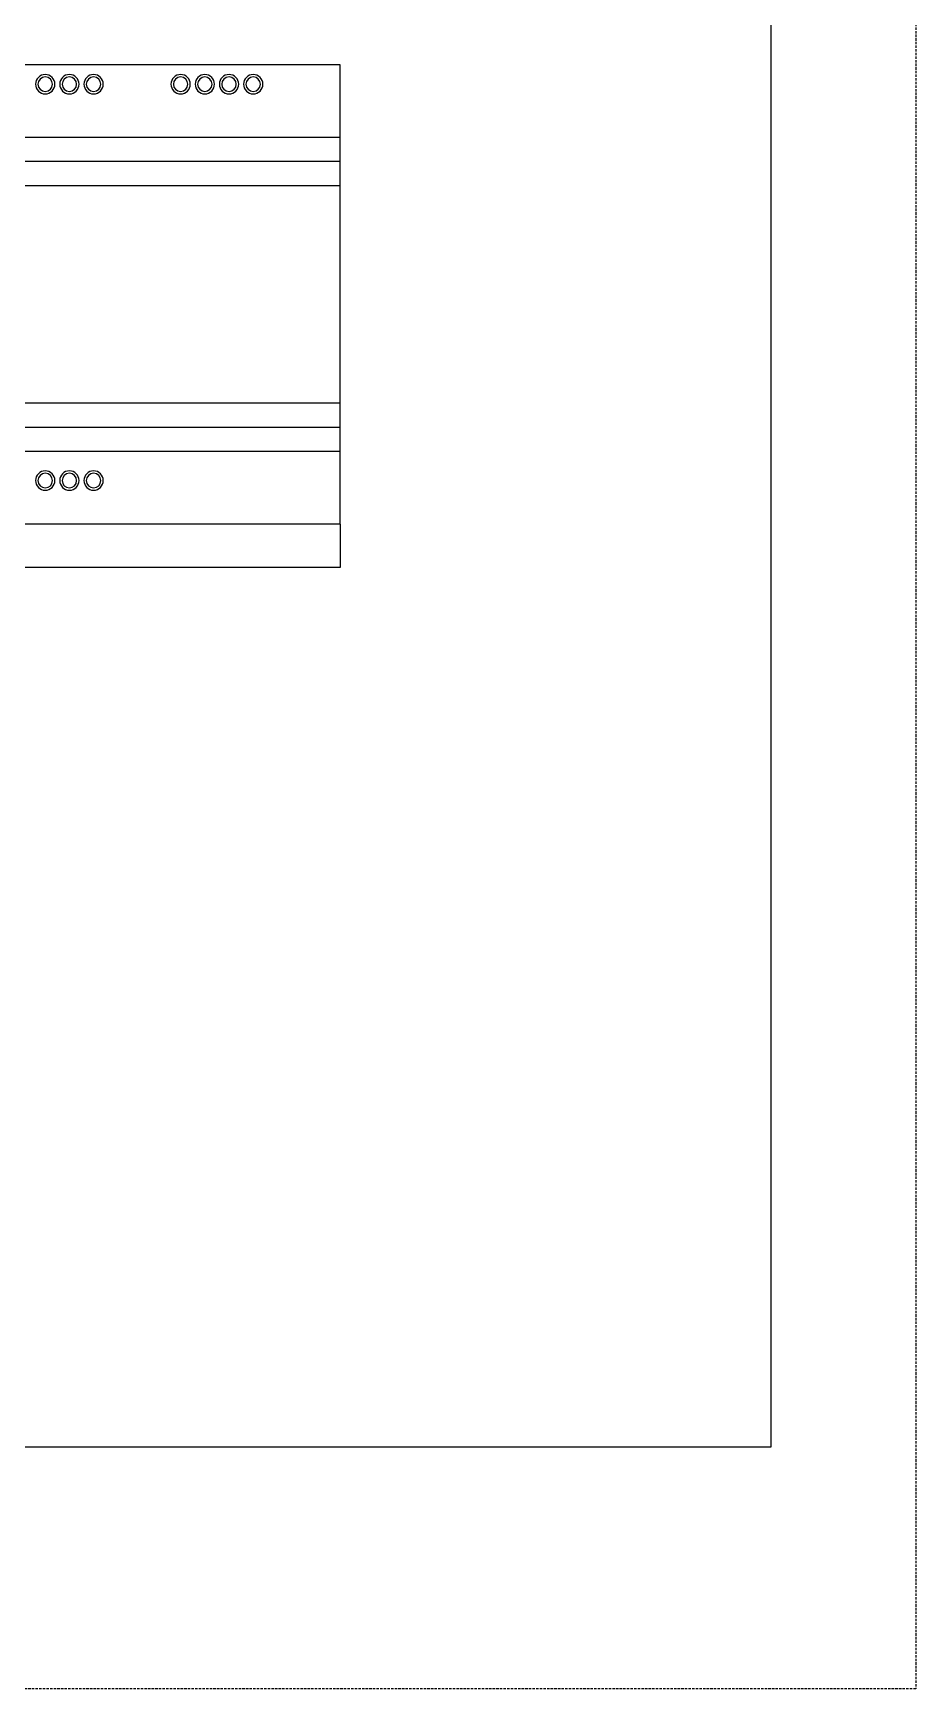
# Model space of a CAD drawing. Extents: x 232512 to 233212, y 288698 to 289998.
# Drawn here: x 233029.3 to 233211.8, y 288698.4 to 289040.9 of the extents above; entities that cross this region are included whole.
import ezdxf

# ---------------------------------------------------------------- set-up
doc = ezdxf.new("R2010")
doc.units = 0
doc.header["$MEASUREMENT"] = 0
doc.linetypes.add('DASHED', pattern=[0.75, 0.5, -0.25])
doc.layers.add('PV-115', color=7, linetype='Continuous')
doc.layers.add('布置图', color=30, linetype='Continuous')

# ---------------------------------------------------------------- blocks, each defined once
blk = doc.blocks.new('Manufacturer光辉PartName智能照明控制模块Series12位ShellFrameLimitingCurrentRemarkPartTypeMinCurrent0MaxCurrent0PolesMinPower0MaxPower0LibType2DelFlgfalseUpdateDate')
at = {"layer": 'PV-115'}
for p, q in [((108, 52), (-108, 52)), ((108, 37), (108, 52)), ((108, 37), (-108, 37)), ((108, 32), (108, 37)), ((108, 32), (-108, 32)), ((108, 27), (108, 32)), ((108, 27), (-108, 27)), ((108, -18), (108, 27)), ((108, -18), (-108, -18)), ((108, -23), (108, -18)), ((108, -23), (-108, -23)), ((108, -28), (108, -23)), ((108, -28), (-108, -28)), ((108, -43), (108, -28)), ((108, -43), (-108, -43)), ((108, -43), (108, -52)), ((108, -52), (-108, -52))]:
    blk.add_line(p, q, dxfattribs=at)
for centre, radius, start, end in [((47, 48), 2, 0, 180), ((47, 48), 2, 180, 0), ((47, 48), 1.5, 0, 180), ((47, 48), 1.5, 180, 0), ((52, 48), 2, 0, 180), ((52, 48), 2, 180, 0), ((52, 48), 1.5, 0, 180), ((52, 48), 1.5, 180, 0), ((57, 48), 2, 0, 180), ((57, 48), 2, 180, 0), ((57, 48), 1.5, 0, 180), ((57, 48), 1.5, 180, 0), ((75, 48), 2, 0, 180), ((75, 48), 2, 180, 0), ((75, 48), 1.5, 0, 180), ((75, 48), 1.5, 180, 0), ((80, 48), 2, 0, 180), ((80, 48), 2, 180, 0), ((80, 48), 1.5, 0, 180), ((80, 48), 1.5, 180, 0), ((85, 48), 2, 0, 180), ((85, 48), 2, 180, 0), ((85, 48), 1.5, 0, 180), ((85, 48), 1.5, 180, 0), ((90, 48), 2, 0, 180), ((90, 48), 2, 180, 0), ((90, 48), 1.5, 0, 180), ((90, 48), 1.5, 180, 0), ((47, -34), 2, 0, 180), ((47, -34), 2, 180, 0), ((47, -34), 1.5, 0, 180), ((47, -34), 1.5, 180, 0), ((52, -34), 2, 0, 180), ((52, -34), 2, 180, 0), ((52, -34), 1.5, 0, 180), ((52, -34), 1.5, 180, 0), ((57, -34), 2, 0, 180), ((57, -34), 2, 180, 0), ((57, -34), 1.5, 0, 180), ((57, -34), 1.5, 180, 0)]:
    blk.add_arc(centre, radius, start, end, dxfattribs=at)

msp = doc.modelspace()

# ---------------------------------------------------------------- linework, layer by layer
at = {"color": 2}
msp.add_lwpolyline([(232541.79, 289948.38), (233181.79, 289948.38), (233181.79, 288748.38), (232541.79, 288748.38)], close=True, dxfattribs=at)
at = {"layer": '布置图', "linetype": 'DASHED'}
msp.add_lwpolyline([(232511.79, 289998.38), (233211.79, 289998.38), (233211.79, 288698.38), (232511.79, 288698.38)], close=True, dxfattribs=at)

# ---------------------------------------------------------------- block references
msp.add_blockref('Manufacturer光辉PartName智能照明控制模块Series12位ShellFrameLimitingCurrentRemarkPartTypeMinCurrent0MaxCurrent0PolesMinPower0MaxPower0LibType2DelFlgfalseUpdateDate', (232984.79, 288982.38))

doc.saveas('drawing.dxf')
